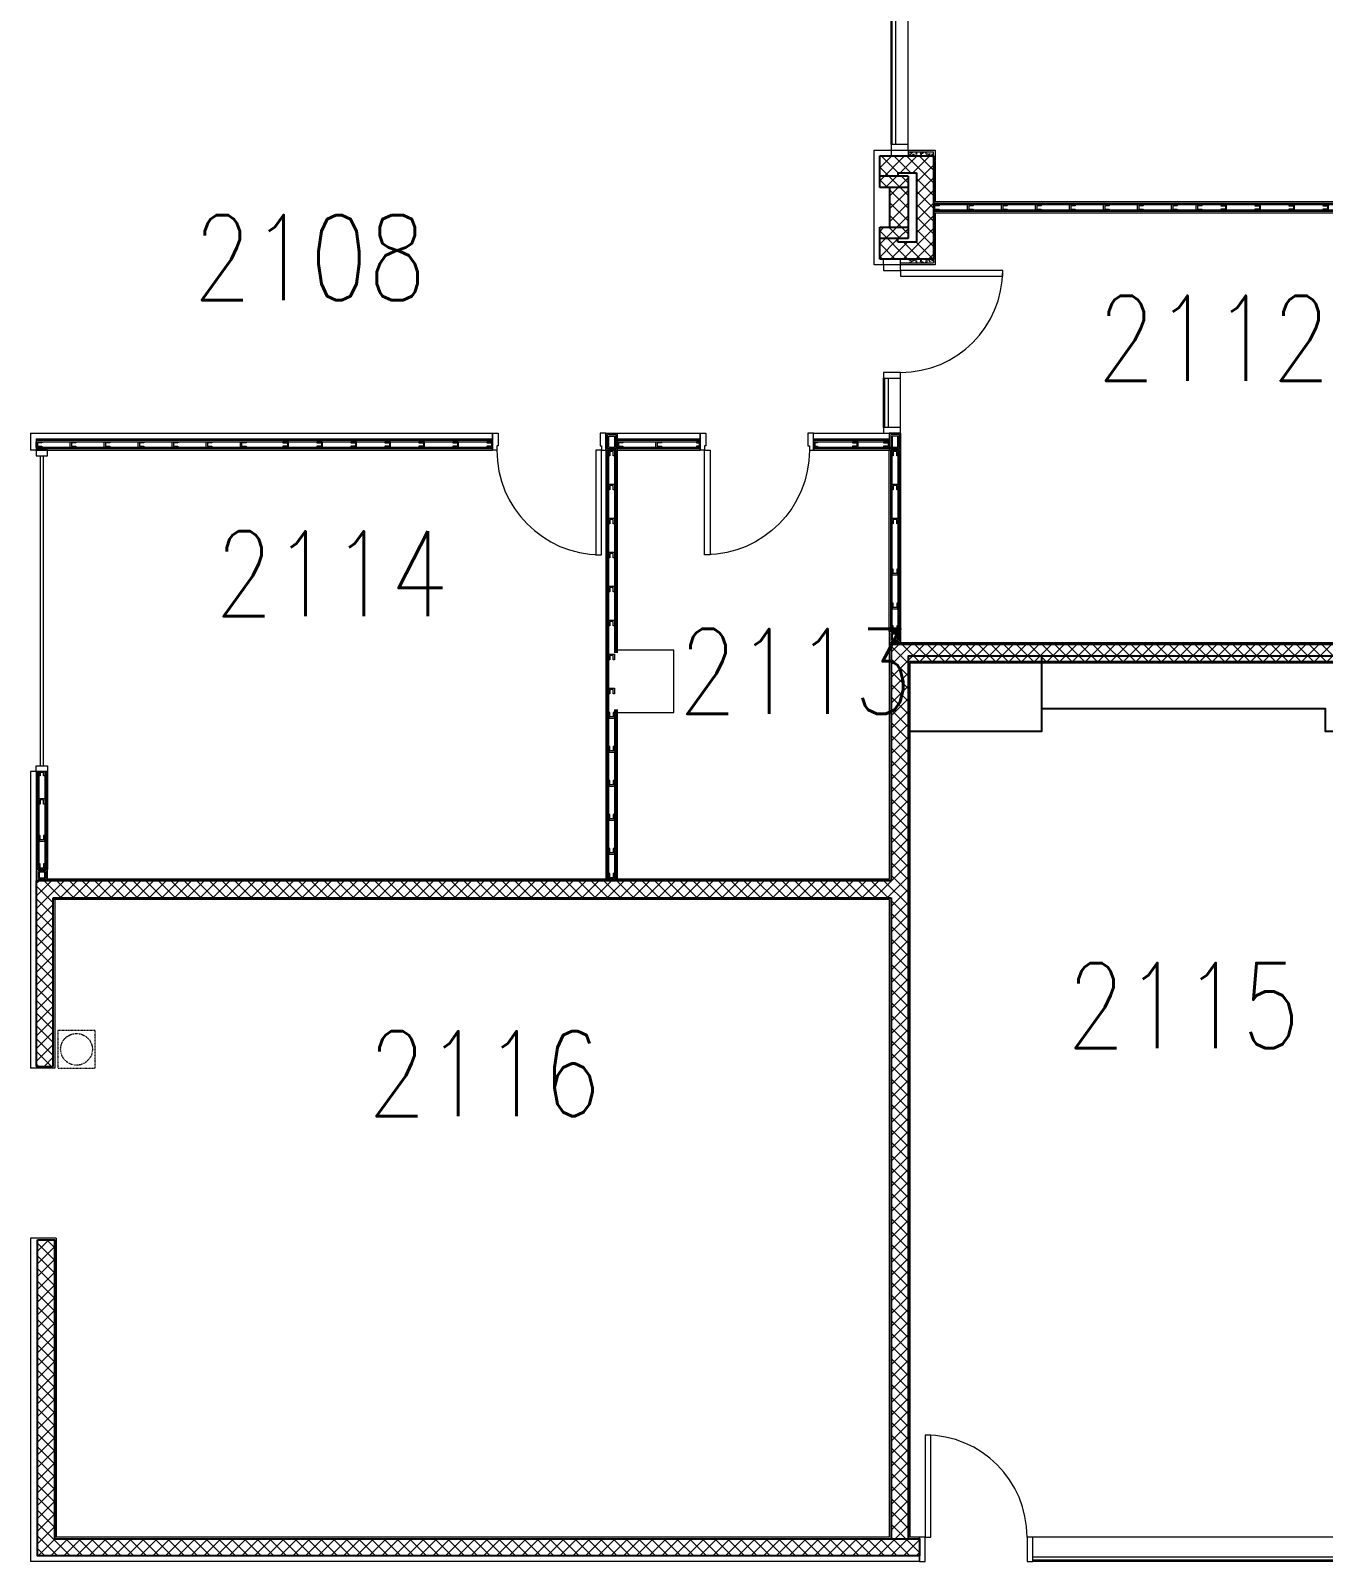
# Model space of a CAD drawing. Header units: inches. Extents: x 342932 to 557958, y 80625 to 242727.
# Drawn here: x 522482 to 533886, y 199412 to 212917 of the extents above; entities that cross this region are included whole.
import ezdxf
from ezdxf.enums import TextEntityAlignment as Align

# ---------------------------------------------------------------- set-up
doc = ezdxf.new("R2010")
doc.units = ezdxf.units.IN
doc.header["$MEASUREMENT"] = 0
doc.linetypes.add('First Floor$0$HIDDEN', pattern=[0.375, 0.25, -0.125])
for name, color, linetype, lineweight in [('0-Cubicles', 8, 'Continuous', 25), ('First Floor$0$A-G250-M-Walls-Blockwork', 7, 'Continuous', 25), ('First Floor$0$A-G250-M-Walls-Plasterboard-Partition', 7, 'Continuous', 9), ('First Floor$0$A-G252-H-Internal-Walls', 251, 'Continuous', 9), ('First Floor$0$A-G312-M-Wall-Finish-Plaster', 7, 'Continuous', 15), ('First Floor$0$A-G321-M-Window', 251, 'Continuous', 9), ('First Floor$0$A-G322-M-Door', 251, 'Continuous', 15), ('First Floor$0$Z-Z001-S-Room-Name-Identification-250', 7, 'Continuous', 15)]:
    doc.layers.add(name, color=color, linetype=linetype, lineweight=lineweight)
doc.layers.add('First Floor$0$A-G4-M-Furniture-and-Fittings-Hidden', color=251, linetype='First Floor$0$HIDDEN', lineweight=5, plot=False)
doc.styles.add('First Floor$0$Tag-RomanS', font='romans.shx', dxfattribs={"width": 0.8})
pattern_1 = [(45, (361382.11, 239676.52), (-56.1266, 56.1266), []), (135, (361382.11, 239676.52), (-56.1266, -56.1266), [])]

# ---------------------------------------------------------------- blocks, each defined once
blk = doc.blocks.new('First Floor$0$d23')
at = {"layer": 'First Floor$0$A-G321-M-Window', "elevation": 0}
blk.add_lwpolyline([(168760, -19985), (168760, -18155), (168790, -18155), (168790, -19985)], close=True, dxfattribs=at)
at = {"layer": 'First Floor$0$A-G322-M-Door'}
for p, q in [((168750, -19985), (168750, -18155)), ((168900, -19985), (168900, -18155))]:
    blk.add_line(p, q, dxfattribs=at)
at = {"layer": 'First Floor$0$A-G322-M-Door', "elevation": 0}
for points in [[(168900, -17155), (168750, -17155), (168750, -17205), (168900, -17205)], [(169800, -17255), (169800, -17205), (168900, -17205), (168900, -17255)], [(168900, -18105), (168750, -18105), (168750, -18155), (168900, -18155)], [(168900, -19985), (168750, -19985), (168750, -20035), (168900, -20035)]]:
    blk.add_lwpolyline(points, close=True, dxfattribs=at)
at = {"layer": 'First Floor$0$A-G322-M-Door'}
blk.add_arc((168900, -17205), 900, 270, 0, dxfattribs=at)
blk = doc.blocks.new('First Floor$0$d52')
at = {"layer": 'First Floor$0$A-G321-M-Window', "elevation": 0}
blk.add_lwpolyline([(173556, -40290), (169846, -40290), (169846, -40260), (173556, -40260)], close=True, dxfattribs=at)
at = {"layer": 'First Floor$0$A-G322-M-Door'}
for p, q in [((173556, -40085, 0), (169846, -40085, 0)), ((173556, -40300, 0), (169846, -40300, 0))]:
    blk.add_line(p, q, dxfattribs=at)
at = {"layer": 'First Floor$0$A-G322-M-Door', "elevation": 0}
for points in [[(168946, -39185), (168896, -39185), (168896, -40085), (168946, -40085)], [(168846, -40085), (168846, -40300), (168896, -40300), (168896, -40085)], [(169796, -40085), (169796, -40300), (169846, -40300), (169846, -40085)], [(173556, -40085), (173556, -40300), (173606, -40300), (173606, -40085)]]:
    blk.add_lwpolyline(points, close=True, dxfattribs=at)
at = {"layer": 'First Floor$0$A-G322-M-Door'}
blk.add_arc((168896, -40085, 0), 900, 0, 90, dxfattribs=at)
blk = doc.blocks.new('First Floor$0$d1000-150')
at = {"layer": 'First Floor$0$A-G322-M-Door'}
for points in [[(-950, -112), (-962, -112), (-962, -150), (-1000, -150), (-1000, 0), (-950, 0), (-950, -112)], [(-50, -112), (-38, -112), (-38, -150), (0, -150), (0, 0), (-50, 0), (-50, -112)]]:
    blk.add_lwpolyline(points, dxfattribs=at)
blk.add_lwpolyline([(-88, -1074), (-38, -1074), (-38, -150), (-88, -150)], close=True, dxfattribs=at)
blk.add_arc((-38, -150), 924, 180.0034, 269.2476, dxfattribs=at)
blk = doc.blocks.new('First Floor$0$d1485')
at = {"layer": 'First Floor$0$A-G321-M-Window'}
blk.add_lwpolyline([(1437, 10), (1000, 10), (1000, 40), (1437, 40)], close=True, dxfattribs=at)
at = {"layer": 'First Floor$0$A-G322-M-Door'}
for p, q in [((1437, 150, 0), (1000, 150)), ((1437, 0, 0), (1000, 0))]:
    blk.add_line(p, q, dxfattribs=at)
for points in [[(100, 1050), (50, 1050), (50, 150), (100, 150)], [(0, 150), (0, 0), (50, 0), (50, 150)], [(950, 150), (950, 0), (1000, 0), (1000, 150)]]:
    blk.add_lwpolyline(points, close=True, dxfattribs=at)
at = {"layer": 'First Floor$0$A-G322-M-Door', "elevation": 0}
blk.add_lwpolyline([(1437, 150), (1437, 0), (1487, 0), (1487, 150)], close=True, dxfattribs=at)
at = {"layer": 'First Floor$0$A-G322-M-Door'}
blk.add_arc((50, 150), 900, 0, 90, dxfattribs=at)
blk = doc.blocks.new('First Floor$0$Part Frame11')
for p, q in [((4685, 100), (0, 100)), ((0, 100), (0, 0)), ((0, 87, 0), (4685, 87, 0)), ((0, 75, 0), (4685, 75, 0)), ((4685, 25, 0), (0, 25, 0)), ((4685, 13, 0), (0, 13, 0)), ((4685, 0), (0, 0)), ((4685, 100), (4685, 0))]:
    blk.add_line(p, q)
at = {"elevation": 0}
for points in [[(0, 25), (0, 75), (50, 75), (50, 65), (10, 65), (10, 35), (50, 35), (50, 25)], [(300, 25), (300, 75), (350, 75), (350, 65), (310, 65), (310, 35), (350, 35), (350, 25)], [(600, 25), (600, 75), (650, 75), (650, 65), (610, 65), (610, 35), (650, 35), (650, 25)], [(900, 25), (900, 75), (950, 75), (950, 65), (910, 65), (910, 35), (950, 35), (950, 25)], [(1200, 25), (1200, 75), (1250, 75), (1250, 65), (1210, 65), (1210, 35), (1250, 35), (1250, 25)], [(1500, 25), (1500, 75), (1550, 75), (1550, 65), (1510, 65), (1510, 35), (1550, 35), (1550, 25)], [(1800, 25), (1800, 75), (1850, 75), (1850, 65), (1810, 65), (1810, 35), (1850, 35), (1850, 25)], [(2100, 25), (2100, 75), (2150, 75), (2150, 65), (2110, 65), (2110, 35), (2150, 35), (2150, 25)], [(2318, 25), (2318, 75), (2368, 75), (2368, 65), (2328, 65), (2328, 35), (2368, 35), (2368, 25)], [(2585, 25), (2585, 75), (2535, 75), (2535, 65), (2575, 65), (2575, 35), (2535, 35), (2535, 25)], [(2885, 25), (2885, 75), (2835, 75), (2835, 65), (2875, 65), (2875, 35), (2835, 35), (2835, 25)], [(3185, 25), (3185, 75), (3135, 75), (3135, 65), (3175, 65), (3175, 35), (3135, 35), (3135, 25)], [(3485, 25), (3485, 75), (3435, 75), (3435, 65), (3475, 65), (3475, 35), (3435, 35), (3435, 25)], [(3785, 25), (3785, 75), (3735, 75), (3735, 65), (3775, 65), (3775, 35), (3735, 35), (3735, 25)], [(4085, 25), (4085, 75), (4035, 75), (4035, 65), (4075, 65), (4075, 35), (4035, 35), (4035, 25)], [(4385, 25), (4385, 75), (4335, 75), (4335, 65), (4375, 65), (4375, 35), (4335, 35), (4335, 25)], [(4685, 25), (4685, 75), (4635, 75), (4635, 65), (4675, 65), (4675, 35), (4635, 35), (4635, 25)]]:
    blk.add_lwpolyline(points, close=True, dxfattribs=at)
blk = doc.blocks.new('First Floor$0$water dispenser')
at = {"linetype": 'First Floor$0$HIDDEN', "ltscale": 0.25, "elevation": 0}
blk.add_lwpolyline([(165, 330), (-165, 330), (-165, 0), (165, 0)], close=True, dxfattribs=at)
at = {"linetype": 'First Floor$0$HIDDEN', "ltscale": 0.25}
blk.add_circle((0, 165, 0), 140, dxfattribs=at)
blk = doc.blocks.new('First Floor$0$tag-roomname')
at = {"lineweight": 18, "ltscale": 0.01, "style": 'First Floor$0$Tag-RomanS', "width": 0.8}
blk.add_attdef('ROOM_NO_2', text='', height=3, dxfattribs=at).set_placement((0, 1.612), align=Align.MIDDLE_CENTER)
at = {"linetype": 'ByBlock', "lineweight": 15, "ltscale": 0.01, "style": 'First Floor$0$Tag-RomanS', "width": 0.8, "flags": 1}
for tag, p in [('ROOM_NAME_1', (0, -2.288)), ('ROOM_NAME_2', (0, -5.744))]:
    blk.add_attdef(tag, text='', height=2.5, dxfattribs=at).set_placement(p, align=Align.MIDDLE_CENTER)

msp = doc.modelspace()

# ---------------------------------------------------------------- hatches: boundary and pattern name
at = {"layer": 'First Floor$0$A-G252-H-Internal-Walls'}
h = msp.add_hatch(dxfattribs=at)
h.set_pattern_fill('ANSI37', color=256, scale=25, angle=180, style=0)
h.set_pattern_definition([(225, (361427.11, 235786.52), (56.1266, -56.1266), []), (315, (361427.11, 235786.52), (56.1266, 56.1266), [])])
h.paths.add_polyline_path([(530447, 211811.5), (529972, 211811.5), (529972, 211631.5), (530132, 211631.5), (530132, 211661.5), (530297, 211661.5), (530297, 211051.6), (530132, 211051.6), (530132, 211081.5), (529972, 211081.5), (529972, 210901.6), (530447, 210901.6)])
h.paths.add_polyline_path([(530222, 211631.5), (529972, 211631.5), (529972, 211531.5), (530222, 211531.5)], flags=17)
h.paths.add_polyline_path([(530222, 211531.5), (530062, 211531.5), (530062, 211181.5), (530222, 211181.5)], flags=17)
h.paths.add_polyline_path([(530222, 211181.5), (529972, 211181.5), (529972, 211081.5), (530222, 211081.5)], flags=17)
h = msp.add_hatch(dxfattribs=at)
h.set_pattern_fill('AR-CONC', color=256, scale=0.3, angle=90, style=0)
h.set_pattern_definition([(140, (361392.114, 235786.52), (4.781726, 54.655401), [5.715, -62.865]), (85, (361392.114, 235786.52), (-57.316993, -10.572848), [4.572, -50.292]), (190.451, (361392.51, 235791.076), (-52.535006, 44.08275), [4.857, -53.427]), (136.1842, (361376.874, 235786.52), (12.612698, 81.323712), [8.5725, -94.2975]), (186.6356, (361377.925, 235793.3), (-74.227667, 71.22127), [7.2855, -80.1405]), (81.184, (361376.87, 235786.52), (-74.227535, 71.22138), [6.858, -75.438]), (111, (361380.684, 235794.14), (30.679656, 45.484464), [5.715, -62.865]), (56, (361380.684, 235794.14), (-55.25639, 18.540609), [4.572, -50.292]), (161.4514, (361383.24, 235797.93), (-24.576857, 64.024947), [4.857, -53.427]), (127.5, (361392.114, 235786.522), (-25.3665117, 0.926581), [0, -49.6824, 0, -51.054, 0, -50.4825]), (97.5, (361392.114, 235786.522), (-30.0541724, 20.0458988), [0, -29.1084, 0, -48.5394, 0, -19.2405]), (57.5, (361392.114, 235769.53), (1.7186232, 40.6771786), [0, -19.05, 0, -59.436, 0, -78.867]), (47.5, (361392.114, 235761.91), (-7.627947, 44.4387544), [0, -24.765, 0, -39.4716, 0, -56.007])])
h.paths.add_polyline_path([(530447, 211811.5), (530447, 211846.5), (530222, 211846.5), (530222, 211811.5)])
h = msp.add_hatch(dxfattribs=at)
h.set_pattern_fill('AR-CONC', color=256, scale=0.3, angle=90, style=0)
h.set_pattern_definition([(220, (361392.114, 186926.646), (4.781726, -54.655401), [5.715, -62.865]), (275, (361392.114, 186926.646), (-57.316993, 10.572848), [4.572, -50.292]), (169.549, (361392.51, 186922.09), (-52.535006, -44.08275), [4.857, -53.427]), (223.8158, (361376.874, 186926.646), (12.612698, -81.323712), [8.5725, -94.2975]), (173.3644, (361377.925, 186919.87), (-74.227667, -71.22127), [7.2855, -80.1405]), (278.816, (361376.87, 186926.65), (-74.227535, -71.22138), [6.858, -75.438]), (249, (361380.684, 186919.026), (30.679656, -45.484464), [5.715, -62.865]), (304, (361380.684, 186919.026), (-55.25639, -18.540609), [4.572, -50.292]), (198.5486, (361383.24, 186915.236), (-24.576857, -64.024947), [4.857, -53.427]), (232.5, (361392.114, 186926.646), (-25.3665117, -0.926581), [0, -49.6824, 0, -51.054, 0, -50.4825]), (262.5, (361392.114, 186926.646), (-30.0541724, -20.0458988), [0, -29.1084, 0, -48.5394, 0, -19.2405]), (302.5, (361392.114, 186943.64), (1.7186232, -40.6771786), [0, -19.05, 0, -59.436, 0, -78.867]), (312.5, (361392.114, 186951.26), (-7.627947, -44.4387544), [0, -24.765, 0, -39.4716, 0, -56.007])])
h.paths.add_polyline_path([(530447, 210901.6), (530447, 210866.6), (530232, 210866.6), (530232, 210901.6)])
h = msp.add_hatch(dxfattribs=at)
h.set_pattern_fill('ANSI37', color=256, scale=25, style=0)
h.set_pattern_definition(pattern_1)
h.paths.add_polyline_path([(535132.1, 207351.5), (535132.1, 207501.5), (530072, 207501.5), (530072, 205416.5), (522532.1, 205416.5), (522532.1, 203779), (522682.1, 203779), (522682.1, 205266.5), (530072, 205266.5), (530072, 199611.5), (530222, 199611.5), (530222, 207351.5)])
h = msp.add_hatch(dxfattribs=at)
h.set_pattern_fill('ANSI37', color=256, scale=25, style=0)
h.set_pattern_definition(pattern_1)
h.paths.add_polyline_path([(522692.1, 199611.5), (522692.1, 202249), (522542.1, 202249), (522542.1, 199461.5), (530322, 199461.5), (530322, 199611.5)])

# ---------------------------------------------------------------- linework, layer by layer
at = {"layer": '0-Cubicles', "color": 251}
msp.add_line((531402.1, 206936.5, 0), (531402.1, 207396.5), dxfattribs=at)
at = {"layer": '0-Cubicles', "color": 251, "elevation": 0}
msp.add_lwpolyline([(530222, 206736.5), (531402.1, 206736.5), (531402.1, 206936.5), (533902.1, 206936.5), (533902.1, 206736.5), (535082.1, 206736.5), (535082.1, 207396.5), (530222, 207396.5)], close=True, dxfattribs=at)
at = {"layer": 'First Floor$0$A-G250-M-Walls-Blockwork'}
for p, q in [((529972, 211811.5, 0), (530447, 211811.5, 0)), ((529972, 211531.5, 0), (529972, 211811.5, 0)), ((530447, 211811.5, 0), (530447, 210901.6, 0)), ((530222, 211631.5, 0), (529972, 211631.5, 0)), ((530132, 211661.5, 0), (530297, 211661.5, 0)), ((530132, 211661.5, 0), (530132, 211631.5, 0)), ((530222, 211631.5, 0), (530222, 211081.5, 0)), ((530297, 211661.5, 0), (530297, 211051.6, 0)), ((530222, 211531.5, 0), (529972, 211531.5, 0)), ((530062, 211181.5, 0), (530062, 211531.5, 0)), ((529972, 210901.6, 0), (529972, 211181.5, 0)), ((529972, 211181.5, 0), (530222, 211181.5, 0)), ((530222, 211081.5, 0), (529972, 211081.5, 0)), ((530132, 211051.6, 0), (530132, 211081.5, 0)), ((530297, 211051.6, 0), (530132, 211051.6, 0)), ((530447, 210901.6, 0), (529972, 210901.6, 0)), ((530072, 207501.5), (530072, 205416.5)), ((535132.1, 207501.5, 0), (530072, 207501.5, 0)), ((530222, 207351.5), (530222, 199611.5, 0)), ((530222, 207351.5), (535132.1, 207351.5, 0)), ((522532.1, 205416.5, 0), (522532.1, 203779, 0)), ((530072, 205416.5, 0), (522532.1, 205416.5, 0)), ((522682.1, 203779, 0), (522682.1, 205266.5, 0)), ((522682.1, 205266.5, 0), (530072, 205266.5, 0)), ((530072, 205266.5), (530072, 199611.5)), ((522532.1, 203779, 0), (522682.1, 203779, 0))]:
    msp.add_line(p, q, dxfattribs=at)
at = {"layer": 'First Floor$0$A-G250-M-Walls-Blockwork', "elevation": 0}
msp.add_lwpolyline([(522542.1, 202249), (522692.1, 202249), (522692.1, 199611.5), (530322, 199611.5), (530322, 199461.5), (522542.1, 199461.5), (522542.1, 202249)], dxfattribs=at)
at = {"layer": 'First Floor$0$A-G250-M-Walls-Plasterboard-Partition'}
for p, q in [((527557.1, 209364.6, 0), (527557.1, 205431.5, 0)), ((530157, 209364.6, 0), (530157, 207516.5, 0)), ((522532.1, 209314.6, 0), (526557.1, 209314.6, 0)), ((522532.1, 209314.6, 0), (522532.1, 209214.6, 0)), ((522532.1, 209302.1, 0), (526557.1, 209302.1, 0)), ((522532.1, 209289.6, 0), (526557.1, 209289.6, 0)), ((526557.1, 209239.6, 0), (522532.1, 209239.6, 0)), ((526557.1, 209227.1, 0), (522532.1, 209227.1, 0)), ((522532.1, 209214.6, 0), (526557.1, 209214.6, 0)), ((526557.1, 209314.6, 0), (526557.1, 209214.6, 0)), ((527569.6, 205431.5, 0), (527569.6, 209214.6, 0)), ((527582.1, 205431.5, 0), (527582.1, 209214.6, 0)), ((527632.1, 209214.6, 0), (527632.1, 207426.5, 0)), ((527644.6, 209214.6, 0), (527644.6, 207426.5, 0)), ((527657.1, 209314.6, 0), (528389.6, 209314.6, 0)), ((527657.1, 209302.1, 0), (528389.6, 209302.1, 0)), ((527657.1, 209289.6, 0), (528389.6, 209289.6, 0)), ((528389.6, 209239.6, 0), (527657.1, 209239.6, 0)), ((528389.6, 209227.1, 0), (527657.1, 209227.1, 0)), ((527657.1, 209214.6, 0), (527657.1, 207426.5, 0)), ((527657.1, 209214.6, 0), (528389.6, 209214.6, 0)), ((528389.6, 209314.6, 0), (528389.6, 209214.6, 0)), ((529389.6, 209314.6, 0), (529389.6, 209214.6, 0)), ((529389.6, 209314.6, 0), (530057, 209314.6, 0)), ((529389.6, 209302.1), (530057, 209302.1, 0)), ((529389.6, 209289.6), (530057, 209289.6, 0)), ((530122, 209239.6, 0), (529389.6, 209239.6)), ((530122, 209227.1, 0), (529389.6, 209227.1)), ((529389.6, 209214.6, 0), (530122, 209214.6, 0)), ((530057, 207616.5), (530057, 209214.6, 0)), ((530069.5, 207616.5), (530069.5, 209214.6, 0)), ((530082, 207616.5), (530082, 209214.6, 0)), ((530132, 209214.6, 0), (530132, 207616.5)), ((530144.5, 209214.6, 0), (530144.5, 207616.5)), ((530157, 207616.5), (530157, 207516.5)), ((527632.1, 206926.5, 0), (527632.1, 205431.5, 0)), ((527644.6, 206926.5, 0), (527644.6, 205431.5, 0)), ((527657.1, 206926.5, 0), (527657.1, 205431.5, 0)), ((522632.1, 206381.5, 0), (522532.1, 206381.5, 0)), ((522532.1, 206381.5, 0), (522532.1, 205416.5, 0)), ((522544.6, 205516.5, 0), (522544.6, 206381.5, 0)), ((522557.1, 205516.5, 0), (522557.1, 206381.5, 0)), ((522607.1, 206381.5, 0), (522607.1, 205516.5, 0)), ((522619.6, 206381.5, 0), (522619.6, 205516.5, 0)), ((522632.1, 206381.5, 0), (522632.1, 205516.5, 0))]:
    msp.add_line(p, q, dxfattribs=at)
at = {"layer": 'First Floor$0$A-G250-M-Walls-Plasterboard-Partition', "elevation": 0}
for points in [[(527657.1, 209214.6), (527557.1, 209214.6), (527557.1, 209364.6), (527657.1, 209364.6)], [(527644.6, 209227.1), (527569.6, 209227.1), (527569.6, 209352.1), (527644.6, 209352.1)], [(527632.1, 209239.6), (527582.1, 209239.6), (527582.1, 209339.6), (527632.1, 209339.6)], [(530157, 209364.6), (530057, 209364.6), (530057, 209214.6), (530157, 209214.6)], [(530144.5, 209352.1), (530069.5, 209352.1), (530069.5, 209227.1), (530144.5, 209227.1)], [(530132, 209339.6), (530082, 209339.6), (530082, 209239.6), (530132, 209239.6)], [(522532.1, 209239.6), (522532.1, 209289.6), (522582.1, 209289.6), (522582.1, 209279.6), (522542.1, 209279.6), (522542.1, 209249.6), (522582.1, 209249.6), (522582.1, 209239.6)], [(522832.1, 209239.6), (522832.1, 209289.6), (522882.1, 209289.6), (522882.1, 209279.6), (522842.1, 209279.6), (522842.1, 209249.6), (522882.1, 209249.6), (522882.1, 209239.6)], [(523132.1, 209239.6), (523132.1, 209289.6), (523182.1, 209289.6), (523182.1, 209279.6), (523142.1, 209279.6), (523142.1, 209249.6), (523182.1, 209249.6), (523182.1, 209239.6)], [(523432.1, 209239.6), (523432.1, 209289.6), (523482.1, 209289.6), (523482.1, 209279.6), (523442.1, 209279.6), (523442.1, 209249.6), (523482.1, 209249.6), (523482.1, 209239.6)], [(523732.1, 209239.6), (523732.1, 209289.6), (523782.1, 209289.6), (523782.1, 209279.6), (523742.1, 209279.6), (523742.1, 209249.6), (523782.1, 209249.6), (523782.1, 209239.6)], [(524032.1, 209239.6), (524032.1, 209289.6), (524082.1, 209289.6), (524082.1, 209279.6), (524042.1, 209279.6), (524042.1, 209249.6), (524082.1, 209249.6), (524082.1, 209239.6)], [(524332.1, 209239.6), (524332.1, 209289.6), (524382.1, 209289.6), (524382.1, 209279.6), (524342.1, 209279.6), (524342.1, 209249.6), (524382.1, 209249.6), (524382.1, 209239.6)], [(524757.1, 209239.6), (524757.1, 209289.6), (524707.1, 209289.6), (524707.1, 209279.6), (524747.1, 209279.6), (524747.1, 209249.6), (524707.1, 209249.6), (524707.1, 209239.6)], [(525057.1, 209239.6), (525057.1, 209289.6), (525007.1, 209289.6), (525007.1, 209279.6), (525047.1, 209279.6), (525047.1, 209249.6), (525007.1, 209249.6), (525007.1, 209239.6)], [(525357.1, 209239.6), (525357.1, 209289.6), (525307.1, 209289.6), (525307.1, 209279.6), (525347.1, 209279.6), (525347.1, 209249.6), (525307.1, 209249.6), (525307.1, 209239.6)], [(525657.1, 209239.6), (525657.1, 209289.6), (525607.1, 209289.6), (525607.1, 209279.6), (525647.1, 209279.6), (525647.1, 209249.6), (525607.1, 209249.6), (525607.1, 209239.6)], [(525957.1, 209239.6), (525957.1, 209289.6), (525907.1, 209289.6), (525907.1, 209279.6), (525947.1, 209279.6), (525947.1, 209249.6), (525907.1, 209249.6), (525907.1, 209239.6)], [(526257.1, 209239.6), (526257.1, 209289.6), (526207.1, 209289.6), (526207.1, 209279.6), (526247.1, 209279.6), (526247.1, 209249.6), (526207.1, 209249.6), (526207.1, 209239.6)], [(526557.1, 209239.6), (526557.1, 209289.6), (526507.1, 209289.6), (526507.1, 209279.6), (526547.1, 209279.6), (526547.1, 209249.6), (526507.1, 209249.6), (526507.1, 209239.6)], [(527582.1, 209214.6), (527632.1, 209214.6), (527632.1, 209164.6), (527622.1, 209164.6), (527622.1, 209204.6), (527592.1, 209204.6), (527592.1, 209164.6), (527582.1, 209164.6)], [(527657.1, 209239.6), (527657.1, 209289.6), (527707.1, 209289.6), (527707.1, 209279.6), (527667.1, 209279.6), (527667.1, 209249.6), (527707.1, 209249.6), (527707.1, 209239.6)], [(527998.3, 209239.6), (527998.3, 209289.6), (528048.3, 209289.6), (528048.3, 209279.6), (528008.3, 209279.6), (528008.3, 209249.6), (528048.3, 209249.6), (528048.3, 209239.6)], [(528389.6, 209239.6), (528389.6, 209289.6), (528354.6, 209289.6), (528354.6, 209279.6), (528379.6, 209279.6), (528379.6, 209249.6), (528354.6, 209249.6), (528354.6, 209239.6)], [(529389.6, 209239.6), (529389.6, 209289.6), (529424.6, 209289.6), (529424.6, 209279.6), (529399.6, 209279.6), (529399.6, 209249.6), (529424.6, 209249.6), (529424.6, 209239.6)], [(529780.8, 209239.6), (529780.8, 209289.6), (529730.8, 209289.6), (529730.8, 209279.6), (529770.8, 209279.6), (529770.8, 209249.6), (529730.8, 209249.6), (529730.8, 209239.6)], [(530057, 209239.6), (530057, 209289.6), (530007, 209289.6), (530007, 209279.6), (530047, 209279.6), (530047, 209249.6), (530007, 209249.6), (530007, 209239.6)], [(530082, 209214.6), (530132, 209214.6), (530132, 209164.6), (530122, 209164.6), (530122, 209204.6), (530092, 209204.6), (530092, 209164.6), (530082, 209164.6)], [(527582.1, 208914.6), (527632.1, 208914.6), (527632.1, 208864.6), (527622.1, 208864.6), (527622.1, 208904.6), (527592.1, 208904.6), (527592.1, 208864.6), (527582.1, 208864.6)], [(530082, 208914.6), (530132, 208914.6), (530132, 208864.6), (530122, 208864.6), (530122, 208904.6), (530092, 208904.6), (530092, 208864.6), (530082, 208864.6)], [(527582.1, 208614.6), (527632.1, 208614.6), (527632.1, 208564.6), (527622.1, 208564.6), (527622.1, 208604.6), (527592.1, 208604.6), (527592.1, 208564.6), (527582.1, 208564.6)], [(530082, 208614.6), (530132, 208614.6), (530132, 208564.6), (530122, 208564.6), (530122, 208604.6), (530092, 208604.6), (530092, 208564.6), (530082, 208564.6)], [(527582.1, 208314.6), (527632.1, 208314.6), (527632.1, 208264.6), (527622.1, 208264.6), (527622.1, 208304.6), (527592.1, 208304.6), (527592.1, 208264.6), (527582.1, 208264.6)], [(530082, 208116.5), (530132, 208116.5), (530132, 208166.5), (530122, 208166.5), (530122, 208126.5), (530092, 208126.5), (530092, 208166.5), (530082, 208166.5)], [(527582.1, 208014.6), (527632.1, 208014.6), (527632.1, 207964.6), (527622.1, 207964.6), (527622.1, 208004.6), (527592.1, 208004.6), (527592.1, 207964.6), (527582.1, 207964.6)], [(530082, 207816.5), (530132, 207816.5), (530132, 207866.5), (530122, 207866.5), (530122, 207826.5), (530092, 207826.5), (530092, 207866.5), (530082, 207866.5)], [(527582.1, 207714.6), (527632.1, 207714.6), (527632.1, 207664.6), (527622.1, 207664.6), (527622.1, 207704.6), (527592.1, 207704.6), (527592.1, 207664.6), (527582.1, 207664.6)], [(530157, 207616.5), (530057, 207616.5), (530057, 207516.5), (530157, 207516.5)], [(530144.5, 207604), (530069.5, 207604), (530069.5, 207529), (530144.5, 207529)], [(530082, 207616.5), (530132, 207616.5), (530132, 207666.5), (530122, 207666.5), (530122, 207626.5), (530092, 207626.5), (530092, 207666.5), (530082, 207666.5)], [(530132, 207591.5), (530082, 207591.5), (530082, 207541.5), (530132, 207541.5)], [(527582.1, 207414.6), (527632.1, 207414.6), (527632.1, 207364.6), (527622.1, 207364.6), (527622.1, 207404.6), (527592.1, 207404.6), (527592.1, 207364.6), (527582.1, 207364.6)], [(527582.1, 207114.6), (527632.1, 207114.6), (527632.1, 207064.6), (527622.1, 207064.6), (527622.1, 207104.6), (527592.1, 207104.6), (527592.1, 207064.6), (527582.1, 207064.6)], [(527582.1, 206851.5), (527632.1, 206851.5), (527632.1, 206901.5), (527622.1, 206901.5), (527622.1, 206861.5), (527592.1, 206861.5), (527592.1, 206901.5), (527582.1, 206901.5)], [(527582.1, 206551.5), (527632.1, 206551.5), (527632.1, 206601.5), (527622.1, 206601.5), (527622.1, 206561.5), (527592.1, 206561.5), (527592.1, 206601.5), (527582.1, 206601.5)], [(522557.1, 206381.5), (522607.1, 206381.5), (522607.1, 206341.5), (522597.1, 206341.5), (522597.1, 206371.5), (522567.1, 206371.5), (522567.1, 206341.5), (522557.1, 206341.5)], [(527582.1, 206251.5), (527632.1, 206251.5), (527632.1, 206301.5), (527622.1, 206301.5), (527622.1, 206261.5), (527592.1, 206261.5), (527592.1, 206301.5), (527582.1, 206301.5)], [(522557.1, 206141.5), (522607.1, 206141.5), (522607.1, 206091.5), (522597.1, 206091.5), (522597.1, 206131.5), (522567.1, 206131.5), (522567.1, 206091.5), (522557.1, 206091.5)], [(527582.1, 205951.5), (527632.1, 205951.5), (527632.1, 206001.5), (527622.1, 206001.5), (527622.1, 205961.5), (527592.1, 205961.5), (527592.1, 206001.5), (527582.1, 206001.5)], [(522557.1, 205766.5), (522607.1, 205766.5), (522607.1, 205816.5), (522597.1, 205816.5), (522597.1, 205776.5), (522567.1, 205776.5), (522567.1, 205816.5), (522557.1, 205816.5)], [(527582.1, 205651.5), (527632.1, 205651.5), (527632.1, 205701.5), (527622.1, 205701.5), (527622.1, 205661.5), (527592.1, 205661.5), (527592.1, 205701.5), (527582.1, 205701.5)], [(522557.1, 205516.5), (522607.1, 205516.5), (522607.1, 205566.5), (522597.1, 205566.5), (522597.1, 205526.5), (522567.1, 205526.5), (522567.1, 205566.5), (522557.1, 205566.5)], [(522632.1, 205516.5), (522532.1, 205516.5), (522532.1, 205416.5), (522632.1, 205416.5)], [(522619.6, 205504), (522544.6, 205504), (522544.6, 205429), (522619.6, 205429)], [(522607.1, 205491.5), (522557.1, 205491.5), (522557.1, 205441.5), (522607.1, 205441.5)], [(527582.1, 205431.5), (527632.1, 205431.5), (527632.1, 205481.5), (527622.1, 205481.5), (527622.1, 205441.5), (527592.1, 205441.5), (527592.1, 205481.5), (527582.1, 205481.5)]]:
    msp.add_lwpolyline(points, close=True, dxfattribs=at)
at = {"layer": 'First Floor$0$A-G312-M-Wall-Finish-Plaster'}
for p, q in [((529922, 210851.6, 0), (529922, 211861.5, 0)), ((529922, 211861.5, 0), (530462, 211861.5, 0)), ((530072, 211861.5, 0), (530072, 211811.5, 0)), ((530222, 211861.5, 0), (530222, 211811.5, 0)), ((530222, 211846.5, 0), (530447, 211846.5, 0)), ((530447, 211811.5, 0), (530447, 211846.5, 0)), ((530462, 211861.5, 0), (530462, 211406.5, 0)), ((530462, 211306.5, 0), (530462, 210851.6, 0)), ((530462, 210851.6, 0), (529922, 210851.6, 0)), ((530007, 210851.6, 0), (530007, 210901.6, 0)), ((530157, 210851.6, 0), (530157, 210901.6, 0)), ((530157, 210866.6, 0), (530447, 210866.6, 0)), ((530447, 210901.6, 0), (530447, 210866.6, 0)), ((522482.1, 209364.6, 0), (526557.1, 209364.6, 0)), ((522482.1, 209364.6, 0), (522482.1, 209214.6, 0)), ((526557.1, 209364.6, 0), (526557.1, 209302.1, 0)), ((527657.1, 209364.6, 0), (528389.6, 209364.6, 0)), ((527657.1, 209314.6, 0), (527657.1, 209364.6, 0)), ((528389.6, 209364.6, 0), (528389.6, 209314.6, 0)), ((529389.6, 209364.6), (530122, 209364.6, 0)), ((529389.6, 209314.6, 0), (529389.6, 209364.6, 0)), ((530057, 209364.6, 0), (530057, 209314.6, 0)), ((522532.1, 209214.6, 0), (522482.1, 209214.6, 0)), ((528157.1, 207451.5, 0), (527657.1, 207451.5, 0)), ((528157.1, 206901.5, 0), (528157.1, 207451.5, 0)), ((530057, 207516.5, 0), (530057, 205431.5, 0)), ((535082.1, 207516.5, 0), (530057, 207516.5, 0)), ((530237, 207336.5), (530237, 199626.5)), ((535082.1, 207336.5, 0), (530237, 207336.5, 0)), ((527657.1, 206901.5, 0), (528157.1, 206901.5, 0)), ((522482.1, 206381.5, 0), (522482.1, 203764, 0)), ((522532.1, 206381.5, 0), (522482.1, 206381.5, 0)), ((530057, 205431.5, 0), (522632.1, 205431.5, 0)), ((530057, 205251.5, 0), (522682.1, 205251.5, 0)), ((522697.1, 205251.5, 0), (522697.1, 203764, 0)), ((530057, 205251.5, 0), (530057, 199626.5)), ((522697.1, 203764, 0), (522482.1, 203764, 0)), ((522482.1, 202264, 0), (522482.1, 199411.5, 0)), ((522707.1, 202264, 0), (522482.1, 202264, 0)), ((522707.1, 202264, 0), (522707.1, 199626.5, 0)), ((530057, 199626.5, 0), (522707.1, 199626.5, 0)), ((530322, 199626.5, 0), (530237, 199626.5, 0)), ((530322, 199611.5, 0), (530322, 199626.5, 0)), ((530322, 199411.5, 0), (522482.1, 199411.5)), ((530322, 199411.5, 0), (530322, 199461.5, 0))]:
    msp.add_line(p, q, dxfattribs=at)
at = {"layer": 'First Floor$0$A-G321-M-Window'}
for p, q in [((522569.6, 206431.5, 0), (522569.6, 209164.6, 0)), ((522594.6, 206431.5, 0), (522594.6, 209164.6, 0))]:
    msp.add_line(p, q, dxfattribs=at)
at = {"layer": 'First Floor$0$A-G321-M-Window', "elevation": 0}
for points in [[(522632.1, 209214.6), (522532.1, 209214.6), (522532.1, 209164.6), (522632.1, 209164.6)], [(522632.1, 206381.5), (522532.1, 206381.5), (522532.1, 206431.5), (522632.1, 206431.5)]]:
    msp.add_lwpolyline(points, close=True, dxfattribs=at)

# ---------------------------------------------------------------- block references
at = {"layer": 'First Floor$0$A-G250-M-Walls-Plasterboard-Partition'}
msp.add_blockref('First Floor$0$Part Frame11', (530447, 211306.6, 0), dxfattribs=at)
at = {"layer": 'First Floor$0$A-G322-M-Door'}
for name, p in [('First Floor$0$d23', (361322, 231896.5, 0)), ('First Floor$0$d1000-150', (527557.1, 209364.6, 0)), ('First Floor$0$d52', (361476.1, 239711.5, 0))]:
    msp.add_blockref(name, p, dxfattribs=at)
at = {"layer": 'First Floor$0$A-G322-M-Door', "rotation": 270}
msp.add_blockref('First Floor$0$d1485', (530007, 210851.6, 0), dxfattribs=at)
at = {"layer": 'First Floor$0$A-G322-M-Door', "xscale": -1, "rotation": 359.9999999474812}
msp.add_blockref('First Floor$0$d1000-150', (528389.6, 209364.6, 0), dxfattribs=at)
at = {"layer": 'First Floor$0$A-G4-M-Furniture-and-Fittings-Hidden', "ltscale": 0.5}
msp.add_blockref('First Floor$0$water dispenser', (522887.1, 203764), dxfattribs=at)
at = {"layer": 'First Floor$0$Z-Z001-S-Room-Name-Identification-250'}
ref = msp.add_blockref('First Floor$0$tag-roomname', (524944.3, 210511.2), dxfattribs=dict(at, xscale=250, yscale=250, zscale=250))
ref.add_attrib('ROOM_NO_2', '2108', dxfattribs={"layer": '0', "lineweight": 18, "ltscale": 0.01, "height": 750, "style": 'First Floor$0$Tag-RomanS', "width": 0.8}).set_placement((524944.3, 210914.1), align=Align.MIDDLE_CENTER)
ref = msp.add_blockref('First Floor$0$tag-roomname', (532918.5, 209799.6), dxfattribs=dict(at, xscale=250, yscale=250, zscale=250))
ref.add_attrib('ROOM_NO_2', '2112', dxfattribs={"layer": '0', "lineweight": 18, "ltscale": 0.01, "height": 750, "style": 'First Floor$0$Tag-RomanS', "width": 0.8}).set_placement((532918.5, 210202.5), align=Align.MIDDLE_CENTER)
ref = msp.add_blockref('First Floor$0$tag-roomname', (525137.4, 207722.3, 0), dxfattribs=dict(at, xscale=250, yscale=250, zscale=250))
ref.add_attrib('ROOM_NO_2', '2114', dxfattribs={"layer": '0', "lineweight": 18, "ltscale": 0.01, "height": 750, "style": 'First Floor$0$Tag-RomanS', "width": 0.8}).set_placement((525137.4, 208125.2, 0), align=Align.MIDDLE_CENTER)
ref = msp.add_blockref('First Floor$0$tag-roomname', (529227.9, 206860.7, 0), dxfattribs=dict(at, xscale=250, yscale=250, zscale=250))
ref.add_attrib('ROOM_NO_2', '2113', dxfattribs={"layer": '0', "lineweight": 18, "ltscale": 0.01, "height": 750, "style": 'First Floor$0$Tag-RomanS', "width": 0.8}).set_placement((529227.9, 207263.6, 0), align=Align.MIDDLE_CENTER)
ref = msp.add_blockref('First Floor$0$tag-roomname', (532652.1, 203911.8), dxfattribs=dict(at, xscale=250, yscale=250, zscale=250))
ref.add_attrib('ROOM_NO_2', '2115', dxfattribs={"layer": '0', "lineweight": 18, "ltscale": 0.01, "height": 750, "style": 'First Floor$0$Tag-RomanS', "width": 0.8}).set_placement((532652.1, 204314.7), align=Align.MIDDLE_CENTER)
ref = msp.add_blockref('First Floor$0$tag-roomname', (526485.8, 203311.1), dxfattribs=dict(at, xscale=250, yscale=250, zscale=250))
ref.add_attrib('ROOM_NO_2', '2116', dxfattribs={"layer": '0', "lineweight": 18, "ltscale": 0.01, "height": 750, "style": 'First Floor$0$Tag-RomanS', "width": 0.8}).set_placement((526485.8, 203714), align=Align.MIDDLE_CENTER)

doc.saveas('drawing.dxf')
